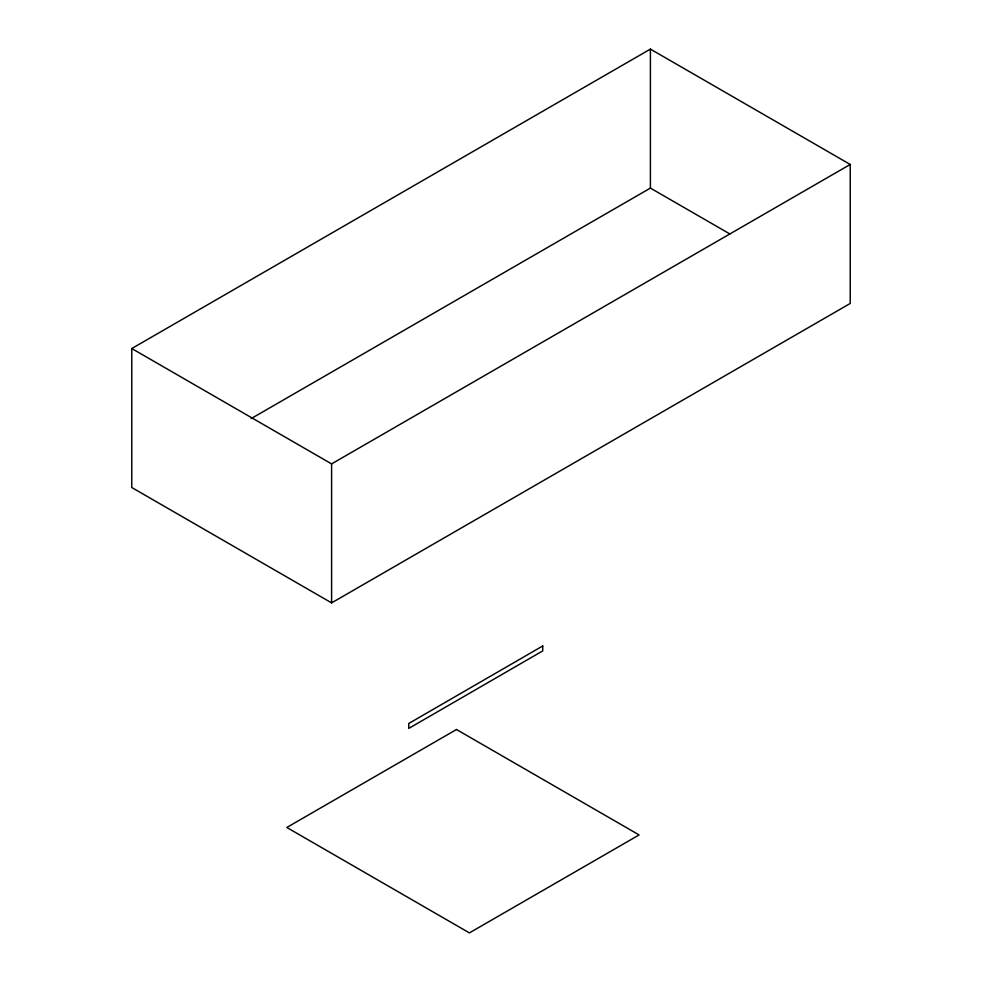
<?xml version="1.0" encoding="UTF-8"?>
<svg xmlns="http://www.w3.org/2000/svg" width="982" height="982" viewBox="0 0 982 982"><rect width="100%" height="100%" fill="white"/><g stroke="black" fill="none" stroke-linecap="round" stroke-linejoin="round"><path stroke-width="1.47" d="M131.772 348.536L650.403 49.1L850.228 164.46L850.228 303.45L331.597 602.887L131.772 487.514L131.772 348.536L331.597 463.897L850.228 164.46M251.159 418.59L650.403 188.09L729.81 233.925M650.403 49.1L650.403 188.09M331.597 463.897L331.597 602.887M542.739 645.972L408.757 723.489L408.757 728.423L542.739 650.906L542.739 645.972M456.495 729.503L286.805 827.47L469.408 932.9L639.098 834.933L456.495 729.503"/></g></svg>
